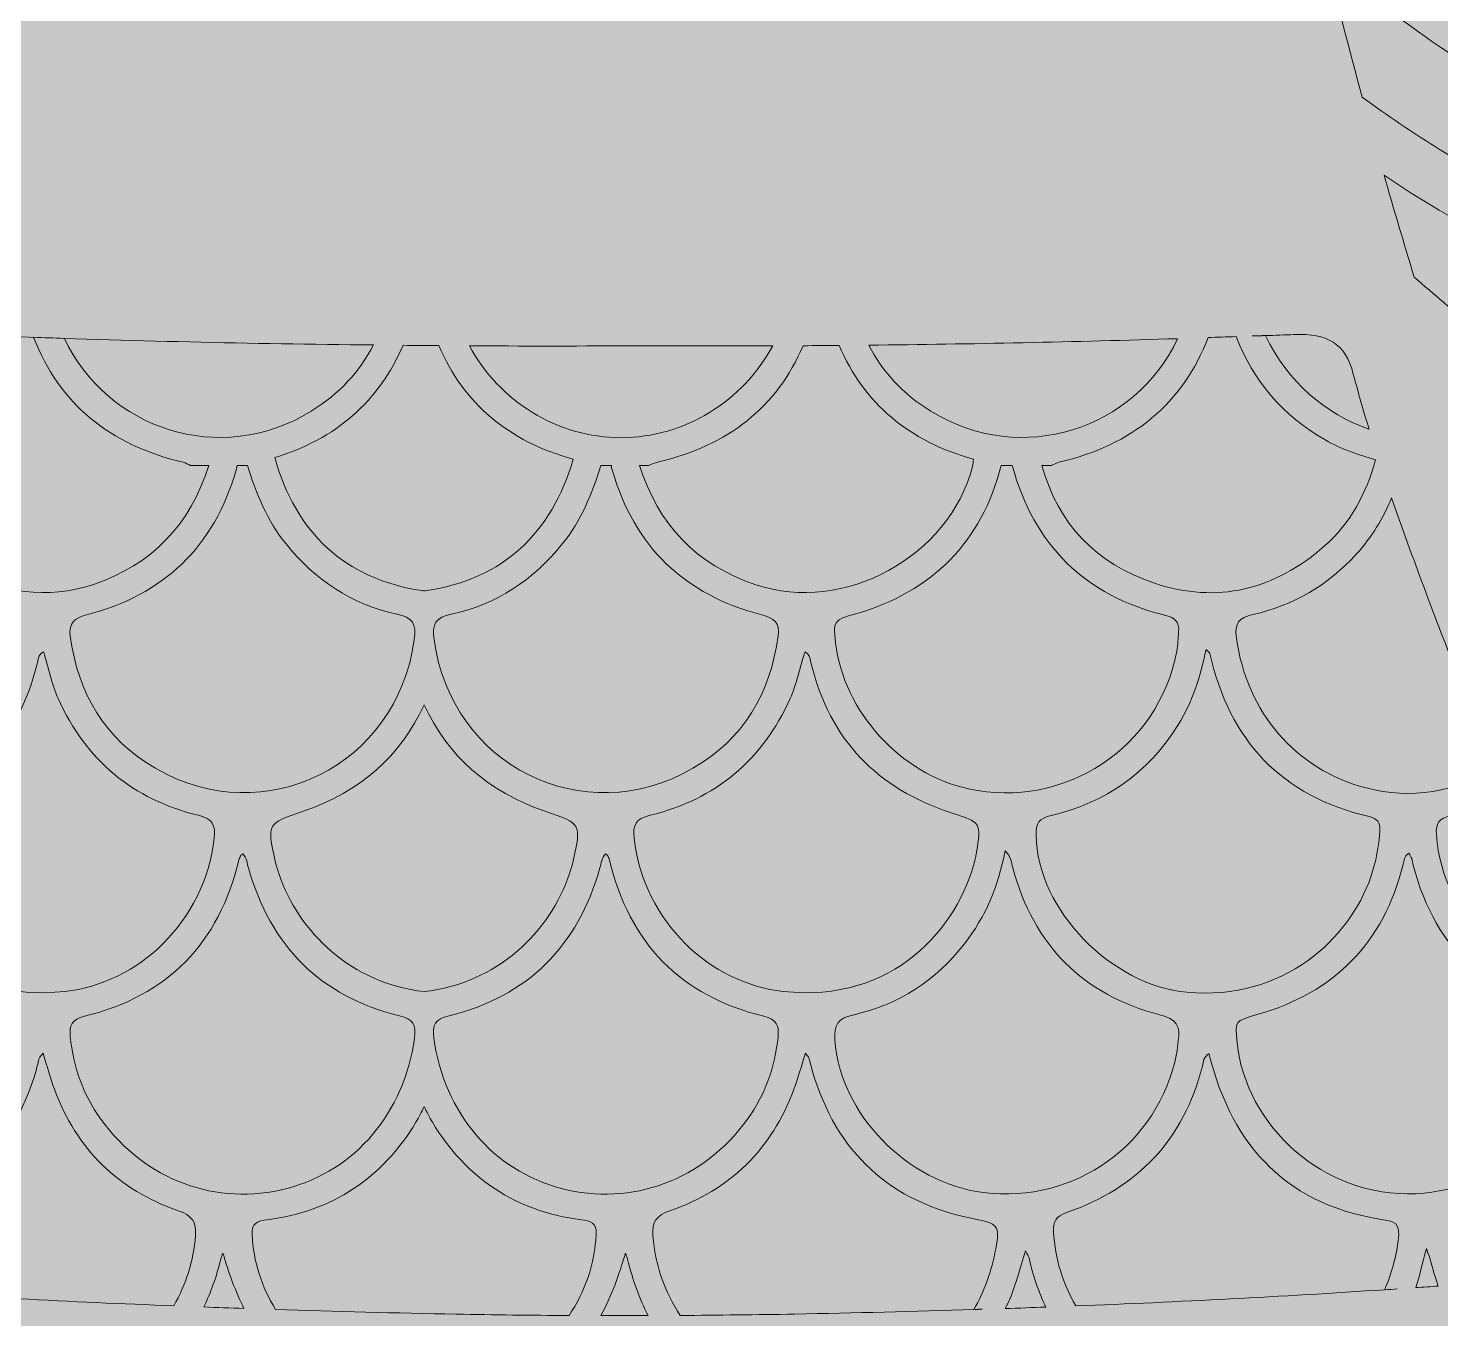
# Model space of a CAD drawing. Extents: x 31 to 2970, y -2969 to -30.
# Drawn here: x 1365 to 1685.4, y -2357.9 to -2065.2 of the extents above; entities that cross this region are included whole.
import ezdxf

# ---------------------------------------------------------------- set-up
doc = ezdxf.new("R2010")
doc.units = 0
doc.header["$MEASUREMENT"] = 0
doc.layers.add('Layer 1', color=7, linetype='Continuous')

# ---------------------------------------------------------------- blocks, each defined once
blk = doc.blocks.new('block 2')
at = {"layer": 'Layer 1', "lineweight": 0}
for points, knots in [([(1873.15, -2072.65), (1866.8, -2072.08), (1860.45, -2072), (1854.15, -2073.19), (1844.03, -2075.11), (1837.03, -2080.46), (1833.76, -2090.58), (1830.53, -2100.73), (1829.34, -2111.27), (1827.15, -2121.61), (1826.11, -2126.58), (1825.11, -2131.54), (1823.84, -2136.42), (1821.65, -2144.84), (1817.72, -2147.35), (1809.18, -2146.19), (1801.34, -2145.11), (1793.95, -2142.61), (1786.8, -2139.35), (1771.61, -2132.42), (1757.57, -2123.58), (1743.99, -2113.92), (1738.18, -2109.84), (1735.14, -2110.58), (1732.22, -2117.04), (1728.3, -2125.81), (1724.14, -2134.5), (1720.68, -2143.46), (1719.03, -2147.77), (1716.95, -2148.04), (1713.37, -2146.27), (1706.03, -2142.69), (1699.34, -2138.04), (1692.91, -2133), (1688.3, -2129.34), (1683.8, -2125.5), (1679.34, -2121.61), (1676.99, -2113.92), (1674.72, -2106.23), (1672.49, -2098.5), (1683.34, -2105.92), (1694.84, -2112.31), (1706.8, -2117.77), (1712.91, -2120.54), (1715.8, -2119.08), (1717.57, -2112.54), (1719.53, -2105.15), (1721.61, -2097.77), (1723.26, -2090.27), (1724.14, -2086.23), (1725.18, -2085.77), (1728.76, -2088.19), (1750.03, -2102.58), (1772.72, -2114.31), (1797.3, -2122.08), (1804.03, -2124.19), (1806.3, -2122.96), (1807.99, -2116.27), (1813.11, -2096.04), (1817.76, -2075.73), (1820.14, -2054.96), (1820.53, -2051.61), (1821.49, -2051.57), (1824.03, -2053.07), (1828.95, -2055.92), (1833.91, -2058.73), (1839.03, -2061.27), (1845.15, -2064.23), (1847.8, -2063.04), (1850.18, -2056.54), (1851.38, -2053.34), (1852.65, -2050.15), (1853.49, -2046.84), (1854.42, -2043.23), (1855.76, -2042.19), (1859.57, -2043.81), (1870.84, -2048.54), (1882.53, -2052.15), (1894.34, -2055.34), (1915.61, -2061.07), (1936.99, -2066.34), (1959.11, -2067.27), (1971.99, -2067.81), (1973.99, -2064.77), (1975.53, -2054.31), (1980.95, -2016.57), (1989.61, -1979.34), (1993.11, -1941.27), (1993.3, -1939.03), (1994.07, -1938.23), (1996.38, -1938.23), (2004.19, -1938.19), (2011.99, -1937.88), (2019.84, -1937.8), (2026.42, -1937.77), (2028.34, -1936), (2027.8, -1929.3), (2027.03, -1920.23), (2026.07, -1911.15), (2024.99, -1902.11), (2023.92, -1893.23), (2023.8, -1893.23), (2032.65, -1892.61), (2032.96, -1892.57), (2033.26, -1892.5), (2033.61, -1892.5), (2062.19, -1890.57), (2089.92, -1884.46), (2117.34, -1876.53), (2123.15, -1874.84), (2124.57, -1872.84), (2123.11, -1867.03), (2121, -1858.69), (2118.84, -1850.34), (2116.34, -1842.11), (2111, -1824.65), (2105.15, -1807.34), (2096.65, -1791.11), (2095.46, -1788.8), (2095.92, -1787.96), (2098.34, -1787.53), (2101.73, -1786.99), (2105.07, -1786.3), (2108.42, -1785.57), (2114.3, -1784.26), (2115.8, -1780.96), (2113.03, -1775.53), (2111.34, -1772.19), (2109.61, -1768.84), (2107.53, -1765.76), (2105.53, -1762.73), (2106.34, -1761.8), (2109.61, -1761.11), (2119.73, -1758.92), (2129.57, -1755.96), (2139.15, -1752.34), (2142.15, -1758.53), (2145.15, -1764.72), (2148.15, -1770.92), (2145.5, -1772.73), (2142.96, -1774.69), (2140.53, -1776.88), (2125.65, -1790.19), (2122.5, -1803.07), (2129.96, -1821.61), (2135.34, -1835.07), (2141.46, -1848.23), (2144.46, -1862.53), (2148.11, -1879.73), (2145.61, -1885.26), (2130.11, -1893.84), (2118.07, -1900.5), (2104.96, -1903.5), (2091.76, -1906.46), (2078.69, -1909.34), (2065.49, -1911.27), (2052.15, -1912), (2046.49, -1912.34), (2044.3, -1915.23), (2045.38, -1920.77), (2047.19, -1929.92), (2047.88, -1939.07), (2046.46, -1948.42), (2045.8, -1952.77), (2043.61, -1955.23), (2040.03, -1956.84), (2034.8, -1959.23), (2029.34, -1960.8), (2023.49, -1960.46), (2022.19, -1960.38), (2020.88, -1960.57), (2019.57, -1960.46), (2014.57, -1960.11), (2012.34, -1962.27), (2011.69, -1967.38), (2008.72, -1989.54), (2005.38, -2011.61), (2001.15, -2033.54), (1998.3, -2048.07), (1995.57, -2062.69), (1990.49, -2076.65), (1987.03, -2086.11), (1982.26, -2089.5), (1972.19, -2089.92), (1959.61, -2090.42), (1947.61, -2087.23), (1935.57, -2084.31), (1914.95, -2079.31), (1894.34, -2074.54), (1873.15, -2072.65)], [0, 0, 0, 0, 1, 1, 1, 2, 2, 2, 3, 3, 3, 4, 4, 4, 5, 5, 5, 6, 6, 6, 7, 7, 7, 8, 8, 8, 9, 9, 9, 10, 10, 10, 11, 11, 11, 12, 12, 12, 13, 13, 13, 14, 14, 14, 15, 15, 15, 16, 16, 16, 17, 17, 17, 18, 18, 18, 19, 19, 19, 20, 20, 20, 21, 21, 21, 22, 22, 22, 23, 23, 23, 24, 24, 24, 25, 25, 25, 26, 26, 26, 27, 27, 27, 28, 28, 28, 29, 29, 29, 30, 30, 30, 31, 31, 31, 32, 32, 32, 33, 33, 33, 34, 34, 34, 35, 35, 35, 36, 36, 36, 37, 37, 37, 38, 38, 38, 39, 39, 39, 40, 40, 40, 41, 41, 41, 42, 42, 42, 43, 43, 43, 44, 44, 44, 45, 45, 45, 46, 46, 46, 47, 47, 47, 48, 48, 48, 49, 49, 49, 50, 50, 50, 51, 51, 51, 52, 52, 52, 53, 53, 53, 54, 54, 54, 55, 55, 55, 56, 56, 56, 57, 57, 57, 58, 58, 58, 59, 59, 59, 60, 60, 60, 61, 61, 61, 62, 62, 62, 63, 63, 63, 63]), ([(1667.53, -2080.77), (1664.76, -2070.57), (1662.14, -2060.38), (1659.6, -2050.15), (1668.53, -2057.34), (1677.6, -2064.34), (1687.14, -2070.69), (1693.26, -2074.77), (1696.53, -2073.73), (1698.99, -2066.92), (1705.68, -2048.27), (1710.34, -2029.15), (1711.3, -2009.27), (1711.45, -2005.65), (1712.3, -2004.46), (1715.76, -2006.42), (1716.87, -2007.04), (1718.11, -2007.54), (1719.37, -2007.84), (1724.37, -2009.04), (1727.3, -2011.54), (1725.72, -2015.88), (1723.49, -2038.15), (1718.76, -2058.61), (1713.95, -2079.08), (1712.22, -2086.38), (1710.26, -2093.61), (1708.57, -2100.92), (1707.87, -2103.88), (1707.03, -2105.04), (1703.8, -2103.34), (1691.07, -2096.69), (1678.99, -2089.15), (1667.53, -2080.77)], [0, 0, 0, 0, 1, 1, 1, 2, 2, 2, 3, 3, 3, 4, 4, 4, 5, 5, 5, 6, 6, 6, 7, 7, 7, 8, 8, 8, 9, 9, 9, 10, 10, 10, 11, 11, 11, 11]), ([(1400.14, -2163.61), (1400.75, -2163.77), (1401.26, -2164.11), (1401.83, -2164.35), (1401.83, -2164.35), (1405.99, -2164.35), (1405.99, -2164.35), (1401.76, -2177.61), (1393.18, -2186.88), (1379.64, -2191.38), (1359.56, -2198.11), (1335.75, -2185.04), (1330.45, -2164.58), (1330.25, -2163.88), (1330.29, -2163.19), (1330.22, -2162.46), (1333.49, -2161.46), (1336.68, -2160.35), (1339.68, -2158.61), (1349.45, -2153), (1356.18, -2145.08), (1359.99, -2135.04), (1387.75, -2136.08), (1415.52, -2136.73), (1443.29, -2137), (1440.22, -2143.08), (1435.52, -2148.11), (1429.18, -2152.04), (1408.45, -2164.77), (1382.87, -2156.04), (1373.22, -2135.5), (1370.87, -2135.42), (1368.56, -2135.34), (1366.25, -2135.27), (1372.06, -2150.31), (1383.41, -2159.65), (1400.14, -2163.61)], [0, 0, 0, 0, 1, 1, 1, 2, 2, 2, 3, 3, 3, 4, 4, 4, 5, 5, 5, 6, 6, 6, 7, 7, 7, 8, 8, 8, 9, 9, 9, 10, 10, 10, 11, 11, 11, 12, 12, 12, 12]), ([(1569.72, -2152.04), (1563.41, -2148.11), (1558.72, -2143.08), (1555.64, -2137.04), (1578.99, -2136.81), (1602.33, -2136.31), (1625.68, -2135.58), (1615.99, -2156.08), (1590.45, -2164.73), (1569.72, -2152.04)], [0, 0, 0, 0, 1, 1, 1, 2, 2, 2, 3, 3, 3, 3]), ([(1620.41, -2191.04), (1607.22, -2186.65), (1598.57, -2177.69), (1594.91, -2164.35), (1594.91, -2164.35), (1597.1, -2164.35), (1597.1, -2164.35), (1597.64, -2164.11), (1598.18, -2163.77), (1598.76, -2163.61), (1615.49, -2159.69), (1626.83, -2150.34), (1632.6, -2135.31), (1634.72, -2135.23), (1636.83, -2135.19), (1638.95, -2135.11), (1642.8, -2145.11), (1649.49, -2153), (1659.26, -2158.61), (1662.84, -2160.69), (1666.68, -2161.88), (1670.57, -2163.04), (1668.49, -2170.61), (1664.95, -2177.38), (1658.95, -2182.65), (1647.68, -2192.54), (1634.72, -2195.81), (1620.41, -2191.04)], [0, 0, 0, 0, 1, 1, 1, 2, 2, 2, 3, 3, 3, 4, 4, 4, 5, 5, 5, 6, 6, 6, 7, 7, 7, 8, 8, 8, 9, 9, 9, 9]), ([(1645.64, -2134.84), (1645.64, -2134.84), (1645.64, -2134.88), (1645.64, -2134.88), (1647.8, -2134.81), (1649.91, -2134.73), (1652.07, -2134.65), (1659.6, -2134.31), (1663.72, -2136.61), (1665.53, -2143.61), (1666.64, -2147.81), (1667.84, -2151.96), (1669.1, -2156.11), (1669.07, -2156.08), (1669.07, -2156.08), (1669.07, -2156.08), (1659.45, -2152.85), (1650.45, -2145.27), (1645.64, -2134.88), (1644.64, -2134.92), (1643.6, -2134.92), (1642.6, -2134.96), (1643.64, -2134.96), (1644.64, -2134.88), (1645.64, -2134.84)], [0, 0, 0, 0, 1, 1, 1, 2, 2, 2, 3, 3, 3, 4, 4, 4, 5, 5, 5, 6, 6, 6, 7, 7, 7, 8, 8, 8, 8]), ([(1450.02, -2137.08), (1452.72, -2137.11), (1455.45, -2137.15), (1458.14, -2137.15), (1463.76, -2150.27), (1473.91, -2158.85), (1488.6, -2162.92), (1483.72, -2179.69), (1472.83, -2190.08), (1455.33, -2192.73), (1455.14, -2192.77), (1454.99, -2192.77), (1454.83, -2192.77), (1454.64, -2192.77), (1454.49, -2192.77), (1454.29, -2192.73), (1436.64, -2190.04), (1425.72, -2179.54), (1420.91, -2162.54), (1434.83, -2158.31), (1444.56, -2149.85), (1450.02, -2137.08)], [0, 0, 0, 0, 1, 1, 1, 2, 2, 2, 3, 3, 3, 4, 4, 4, 5, 5, 5, 6, 6, 6, 7, 7, 7, 7]), ([(1465.06, -2137.19), (1476.87, -2137.27), (1488.68, -2137.27), (1500.45, -2137.19), (1511.6, -2137.27), (1522.76, -2137.23), (1533.87, -2137.19), (1527.1, -2149.73), (1513.87, -2158), (1499.45, -2158.04), (1485.03, -2158), (1471.79, -2149.73), (1465.06, -2137.19)], [0, 0, 0, 0, 1, 1, 1, 2, 2, 2, 3, 3, 3, 4, 4, 4, 4]), ([(1505.72, -2164.35), (1506.41, -2164.08), (1507.06, -2163.73), (1507.76, -2163.58), (1523.83, -2159.85), (1534.79, -2151.04), (1540.76, -2137.19), (1543.49, -2137.15), (1546.22, -2137.11), (1548.91, -2137.11), (1554.56, -2150.23), (1564.72, -2158.85), (1579.37, -2162.92), (1579.33, -2163.46), (1579.33, -2164.04), (1579.18, -2164.58), (1573.87, -2185.04), (1550.06, -2198.11), (1529.99, -2191.38), (1516.45, -2186.88), (1507.87, -2177.61), (1503.64, -2164.35), (1503.64, -2164.35), (1505.72, -2164.35), (1505.72, -2164.35)], [0, 0, 0, 0, 1, 1, 1, 2, 2, 2, 3, 3, 3, 4, 4, 4, 5, 5, 5, 6, 6, 6, 7, 7, 7, 8, 8, 8, 8]), ([(1393.87, -2233.04), (1382.45, -2226.42), (1376.25, -2216.08), (1374.56, -2203), (1374.18, -2200.04), (1375.37, -2198.96), (1378.22, -2198.23), (1395.76, -2193.73), (1407.18, -2182.77), (1412.18, -2165.31), (1412.29, -2165), (1412.33, -2164.69), (1412.37, -2164.35), (1412.37, -2164.35), (1414.72, -2164.35), (1414.72, -2164.35), (1416.76, -2170.69), (1419.18, -2176.85), (1423.49, -2182.15), (1430.1, -2190.31), (1438.37, -2195.81), (1448.6, -2198.04), (1452.22, -2198.85), (1453.1, -2200.23), (1452.56, -2203.92), (1448.64, -2232.38), (1418.76, -2247.42), (1393.87, -2233.04)], [0, 0, 0, 0, 1, 1, 1, 2, 2, 2, 3, 3, 3, 4, 4, 4, 5, 5, 5, 6, 6, 6, 7, 7, 7, 8, 8, 8, 9, 9, 9, 9]), ([(1457.06, -2203.92), (1456.52, -2200.23), (1457.41, -2198.85), (1461.03, -2198.04), (1471.26, -2195.81), (1479.53, -2190.31), (1486.14, -2182.15), (1490.45, -2176.85), (1492.87, -2170.69), (1494.91, -2164.35), (1494.91, -2164.35), (1497.26, -2164.35), (1497.26, -2164.35), (1497.29, -2164.69), (1497.33, -2165), (1497.45, -2165.31), (1502.45, -2182.77), (1513.87, -2193.73), (1531.41, -2198.23), (1534.26, -2198.96), (1535.45, -2200.04), (1535.06, -2203), (1533.37, -2216.08), (1527.18, -2226.42), (1515.76, -2233.04), (1490.87, -2247.42), (1460.99, -2232.38), (1457.06, -2203.92)], [0, 0, 0, 0, 1, 1, 1, 2, 2, 2, 3, 3, 3, 4, 4, 4, 5, 5, 5, 6, 6, 6, 7, 7, 7, 8, 8, 8, 9, 9, 9, 9]), ([(1578.22, -2237.69), (1562.83, -2234.35), (1549.95, -2220.15), (1548.1, -2204.54), (1547.49, -2199.54), (1547.72, -2199.42), (1552.68, -2198), (1570.18, -2192.92), (1581.22, -2181.69), (1585.64, -2164.35), (1585.64, -2164.35), (1588.18, -2164.35), (1588.18, -2164.35), (1593.1, -2182.31), (1604.49, -2193.85), (1623.03, -2198.38), (1625.07, -2198.88), (1626.1, -2199.88), (1625.91, -2202), (1625.76, -2203.5), (1625.76, -2205), (1625.49, -2206.46), (1621.33, -2228.42), (1600.1, -2242.42), (1578.22, -2237.69)], [0, 0, 0, 0, 1, 1, 1, 2, 2, 2, 3, 3, 3, 4, 4, 4, 5, 5, 5, 6, 6, 6, 7, 7, 7, 8, 8, 8, 8]), ([(1684.37, -2248.08), (1684.18, -2245.46), (1684.99, -2244.38), (1687.68, -2243.81), (1692.26, -2242.85), (1696.49, -2241.19), (1700.37, -2238.92), (1699.53, -2236.96), (1698.72, -2235), (1697.91, -2233.04), (1689.03, -2238.39), (1678.41, -2240.15), (1668.45, -2237.5), (1652.34, -2233.23), (1641.33, -2220.31), (1639.03, -2203.46), (1638.53, -2200.04), (1639.57, -2198.88), (1642.76, -2198.15), (1651.99, -2196.08), (1659.83, -2191.46), (1666.26, -2184.42), (1669.76, -2180.62), (1672.26, -2176.27), (1674.22, -2171.69), (1676.57, -2178.5), (1679.03, -2185.27), (1681.57, -2192.04), (1686.72, -2205.85), (1692.14, -2219.54), (1697.91, -2233.04), (1698.72, -2235.04), (1699.57, -2237), (1700.41, -2238.92), (1706.91, -2254.12), (1713.87, -2269.12), (1721.26, -2283.89), (1702.26, -2282.65), (1685.72, -2267.39), (1684.37, -2248.08)], [0, 0, 0, 0, 1, 1, 1, 2, 2, 2, 3, 3, 3, 4, 4, 4, 5, 5, 5, 6, 6, 6, 7, 7, 7, 8, 8, 8, 9, 9, 9, 10, 10, 10, 11, 11, 11, 12, 12, 12, 13, 13, 13, 13]), ([(1335.33, -2243.12), (1352.06, -2237.65), (1362.79, -2226.58), (1367.02, -2209.35), (1367.25, -2208.42), (1367.25, -2207.38), (1368.45, -2206.58), (1369.68, -2210.15), (1370.25, -2213.85), (1371.79, -2217.23), (1378.14, -2231.19), (1388.72, -2240.12), (1403.6, -2243.69), (1406.87, -2244.5), (1407.52, -2245.88), (1407.22, -2248.85), (1405.02, -2268), (1389.79, -2281.89), (1373.37, -2283.65), (1348.49, -2286.39), (1333.72, -2269.39), (1329.87, -2253.62), (1329.79, -2253.23), (1329.68, -2252.89), (1329.64, -2252.5), (1328.41, -2245.23), (1328.45, -2245.35), (1335.33, -2243.12)], [0, 0, 0, 0, 1, 1, 1, 2, 2, 2, 3, 3, 3, 4, 4, 4, 5, 5, 5, 6, 6, 6, 7, 7, 7, 8, 8, 8, 9, 9, 9, 9]), ([(1506.03, -2243.69), (1520.91, -2240.12), (1531.49, -2231.19), (1537.83, -2217.23), (1539.37, -2213.85), (1539.95, -2210.15), (1541.18, -2206.58), (1542.37, -2207.38), (1542.37, -2208.42), (1542.6, -2209.35), (1546.83, -2226.58), (1557.56, -2237.65), (1574.3, -2243.12), (1581.18, -2245.35), (1581.22, -2245.23), (1579.99, -2252.5), (1579.95, -2252.89), (1579.83, -2253.23), (1579.76, -2253.62), (1575.91, -2269.39), (1561.14, -2286.39), (1536.26, -2283.65), (1519.83, -2281.89), (1504.6, -2268), (1502.41, -2248.85), (1502.1, -2245.88), (1502.76, -2244.5), (1506.03, -2243.69)], [0, 0, 0, 0, 1, 1, 1, 2, 2, 2, 3, 3, 3, 4, 4, 4, 5, 5, 5, 6, 6, 6, 7, 7, 7, 8, 8, 8, 9, 9, 9, 9]), ([(1597.06, -2243.73), (1609.37, -2240.85), (1619.07, -2234), (1625.8, -2223.19), (1628.99, -2218.08), (1630.8, -2212.38), (1632.14, -2206.08), (1632.83, -2206.77), (1632.99, -2206.85), (1632.99, -2206.96), (1637.41, -2226.77), (1649.22, -2239.35), (1669.14, -2244), (1670.99, -2244.42), (1671.61, -2245.35), (1671.53, -2247.08), (1671.34, -2250.73), (1670.68, -2254.27), (1669.49, -2257.69), (1664.68, -2271.69), (1649.72, -2285.81), (1627.8, -2283.85), (1610.8, -2282.31), (1593.87, -2265.23), (1593.57, -2248.23), (1593.49, -2245.5), (1594.22, -2244.38), (1597.06, -2243.73)], [0, 0, 0, 0, 1, 1, 1, 2, 2, 2, 3, 3, 3, 4, 4, 4, 5, 5, 5, 6, 6, 6, 7, 7, 7, 8, 8, 8, 9, 9, 9, 9]), ([(1427.37, -2242.77), (1440.41, -2238.31), (1449.49, -2230.23), (1454.83, -2218.65), (1460.14, -2230.23), (1469.22, -2238.31), (1482.26, -2242.77), (1490.45, -2245.62), (1490.49, -2245.46), (1488.6, -2254.08), (1488.41, -2255.04), (1488.06, -2256), (1487.76, -2256.92), (1483.37, -2270.19), (1471.26, -2281.85), (1454.83, -2283.69), (1438.37, -2281.85), (1426.26, -2270.19), (1421.87, -2256.92), (1421.56, -2256), (1421.22, -2255.04), (1421.02, -2254.08), (1419.14, -2245.46), (1419.18, -2245.62), (1427.37, -2242.77)], [0, 0, 0, 0, 1, 1, 1, 2, 2, 2, 3, 3, 3, 4, 4, 4, 5, 5, 5, 6, 6, 6, 7, 7, 7, 8, 8, 8, 8]), ([(1581.64, -2329.27), (1564.33, -2327.12), (1549.1, -2311.35), (1547.95, -2294.62), (1547.72, -2291.31), (1548.56, -2289.77), (1552.03, -2289), (1562.37, -2286.77), (1570.8, -2281.23), (1577.33, -2272.85), (1582.06, -2266.77), (1585.03, -2259.85), (1586.56, -2251.73), (1587.99, -2253.15), (1587.99, -2254.46), (1588.3, -2255.62), (1593.03, -2273.12), (1604.1, -2284.39), (1621.68, -2288.96), (1625.26, -2289.89), (1626.45, -2291.46), (1625.83, -2294.85), (1625.68, -2295.81), (1625.64, -2296.81), (1625.45, -2297.77), (1621.33, -2318.31), (1602.49, -2331.85), (1581.64, -2329.27)], [0, 0, 0, 0, 1, 1, 1, 2, 2, 2, 3, 3, 3, 4, 4, 4, 5, 5, 5, 6, 6, 6, 7, 7, 7, 8, 8, 8, 9, 9, 9, 9]), ([(1381.49, -2312.65), (1377.49, -2307.12), (1375.25, -2300.77), (1374.56, -2293.92), (1374.29, -2291.39), (1374.87, -2290), (1377.79, -2289.27), (1396.68, -2284.69), (1408.26, -2272.69), (1412.79, -2253.85), (1412.87, -2253.46), (1413.06, -2253.15), (1413.22, -2252.81), (1413.26, -2252.69), (1413.41, -2252.65), (1413.68, -2252.42), (1414.64, -2253.42), (1414.64, -2254.62), (1414.95, -2255.65), (1419.99, -2273.35), (1431.22, -2284.77), (1449.18, -2289.19), (1452.33, -2289.96), (1453.06, -2291.12), (1452.6, -2294.27), (1450.26, -2311.19), (1439.26, -2324.27), (1423.68, -2328.35), (1407.75, -2332.46), (1391.52, -2326.54), (1381.49, -2312.65)], [0, 0, 0, 0, 1, 1, 1, 2, 2, 2, 3, 3, 3, 4, 4, 4, 5, 5, 5, 6, 6, 6, 7, 7, 7, 8, 8, 8, 9, 9, 9, 10, 10, 10, 10]), ([(1485.95, -2328.35), (1470.37, -2324.27), (1459.37, -2311.19), (1457.02, -2294.27), (1456.56, -2291.12), (1457.29, -2289.96), (1460.45, -2289.19), (1478.41, -2284.77), (1489.64, -2273.35), (1494.68, -2255.65), (1494.99, -2254.62), (1494.99, -2253.42), (1495.95, -2252.42), (1496.22, -2252.65), (1496.37, -2252.69), (1496.41, -2252.81), (1496.56, -2253.15), (1496.76, -2253.46), (1496.83, -2253.85), (1501.37, -2272.69), (1512.95, -2284.69), (1531.83, -2289.27), (1534.76, -2290), (1535.33, -2291.39), (1535.06, -2293.92), (1534.37, -2300.77), (1532.14, -2307.12), (1528.14, -2312.65), (1518.1, -2326.54), (1501.87, -2332.46), (1485.95, -2328.35)], [0, 0, 0, 0, 1, 1, 1, 2, 2, 2, 3, 3, 3, 4, 4, 4, 5, 5, 5, 6, 6, 6, 7, 7, 7, 8, 8, 8, 9, 9, 9, 10, 10, 10, 10]), ([(1679.8, -2329.54), (1658.6, -2330.5), (1641.14, -2314), (1639.18, -2295.31), (1638.64, -2290.27), (1638.64, -2290.39), (1643.68, -2288.92), (1661.3, -2283.92), (1672.41, -2272.58), (1676.83, -2254.81), (1677.03, -2253.96), (1676.99, -2253.04), (1678.1, -2252.31), (1678.41, -2252.85), (1678.68, -2253.15), (1678.76, -2253.5), (1683.26, -2272.89), (1695.26, -2284.92), (1714.57, -2289.5), (1717.57, -2290.23), (1717.18, -2292.04), (1717.03, -2293.96), (1715.64, -2312.92), (1698.61, -2328.69), (1679.8, -2329.54)], [0, 0, 0, 0, 1, 1, 1, 2, 2, 2, 3, 3, 3, 4, 4, 4, 5, 5, 5, 6, 6, 6, 7, 7, 7, 8, 8, 8, 8]), ([(1330.06, -2335.27), (1349.1, -2331.5), (1361.37, -2320.23), (1366.79, -2301.58), (1367.06, -2300.62), (1367.29, -2299.65), (1367.56, -2298.69), (1367.64, -2298.5), (1367.87, -2298.31), (1368.37, -2297.69), (1369.33, -2300.69), (1369.99, -2303.31), (1370.95, -2305.85), (1375.99, -2319.46), (1385.41, -2328.69), (1399.06, -2333.39), (1402.14, -2334.46), (1403.18, -2335.92), (1402.95, -2339.04), (1402.52, -2344.81), (1400.72, -2350.19), (1398.02, -2354.96), (1374.64, -2354.08), (1351.29, -2352.85), (1327.95, -2351.31), (1326.75, -2348.42), (1325.83, -2345.35), (1325.18, -2342.04), (1324.18, -2336.69), (1324.79, -2336.31), (1330.06, -2335.27)], [0, 0, 0, 0, 1, 1, 1, 2, 2, 2, 3, 3, 3, 4, 4, 4, 5, 5, 5, 6, 6, 6, 7, 7, 7, 8, 8, 8, 9, 9, 9, 10, 10, 10, 10]), ([(1581.37, -2355.73), (1580.76, -2355.77), (1580.1, -2355.77), (1579.49, -2355.81), (1579.49, -2355.81), (1579.49, -2355.77), (1579.49, -2355.77), (1565.91, -2356.23), (1552.37, -2356.58), (1538.8, -2356.85), (1530.14, -2357), (1521.53, -2357.08), (1512.87, -2357.16), (1509.41, -2351.85), (1507.18, -2345.73), (1506.68, -2339.04), (1506.45, -2335.92), (1507.49, -2334.46), (1510.56, -2333.39), (1524.22, -2328.69), (1533.64, -2319.46), (1538.68, -2305.85), (1539.64, -2303.31), (1540.29, -2300.69), (1541.26, -2297.69), (1541.76, -2298.31), (1541.99, -2298.5), (1542.06, -2298.69), (1542.33, -2299.65), (1542.56, -2300.62), (1542.83, -2301.58), (1548.26, -2320.23), (1560.53, -2331.5), (1579.56, -2335.27), (1584.83, -2336.31), (1585.45, -2336.69), (1584.45, -2342.04), (1583.49, -2347.12), (1581.83, -2351.69), (1579.49, -2355.77), (1580.1, -2355.77), (1580.76, -2355.77), (1581.37, -2355.73)], [0, 0, 0, 0, 1, 1, 1, 2, 2, 2, 3, 3, 3, 4, 4, 4, 5, 5, 5, 6, 6, 6, 7, 7, 7, 8, 8, 8, 9, 9, 9, 10, 10, 10, 11, 11, 11, 12, 12, 12, 13, 13, 13, 14, 14, 14, 14]), ([(1602.57, -2355), (1599.68, -2349.96), (1597.83, -2344.27), (1597.57, -2338.19), (1597.45, -2335.92), (1597.99, -2334.66), (1600.45, -2333.81), (1616.64, -2328.31), (1627.07, -2317.27), (1631.3, -2300.58), (1631.53, -2299.62), (1631.53, -2298.58), (1632.76, -2297.73), (1638.14, -2319.27), (1650.95, -2332.46), (1673.14, -2335.58), (1675.68, -2335.92), (1675.99, -2337.35), (1675.76, -2339.54), (1675.3, -2343.73), (1674.22, -2347.62), (1672.64, -2351.31), (1673.58, -2351.26), (1674.52, -2351.21), (1675.46, -2351.15), (1674.52, -2351.22), (1673.58, -2351.29), (1672.64, -2351.35), (1672.64, -2351.35), (1672.64, -2351.31), (1672.64, -2351.31), (1649.3, -2352.89), (1625.95, -2354.08), (1602.57, -2355)], [0, 0, 0, 0, 1, 1, 1, 2, 2, 2, 3, 3, 3, 4, 4, 4, 5, 5, 5, 6, 6, 6, 7, 7, 7, 8, 8, 8, 9, 9, 9, 10, 10, 10, 11, 11, 11, 11]), ([(1419.18, -2335.46), (1434.02, -2333.54), (1445.26, -2326.08), (1452.95, -2313.31), (1453.64, -2312.19), (1454.22, -2311.04), (1454.83, -2309.77), (1455.41, -2311.04), (1455.99, -2312.19), (1456.68, -2313.31), (1464.37, -2326.08), (1475.6, -2333.54), (1490.45, -2335.46), (1492.49, -2335.73), (1493.95, -2336.08), (1493.83, -2338.77), (1493.53, -2345.54), (1491.26, -2351.77), (1487.68, -2357.16), (1479.14, -2357.12), (1470.6, -2357.04), (1462.1, -2356.85), (1448.45, -2356.62), (1434.76, -2356.23), (1421.1, -2355.81), (1417.99, -2350.73), (1416.06, -2344.96), (1415.79, -2338.77), (1415.68, -2336.08), (1417.14, -2335.73), (1419.18, -2335.46)], [0, 0, 0, 0, 1, 1, 1, 2, 2, 2, 3, 3, 3, 4, 4, 4, 5, 5, 5, 6, 6, 6, 7, 7, 7, 8, 8, 8, 9, 9, 9, 10, 10, 10, 10]), ([(1413.95, -2355.58), (1410.91, -2355.46), (1407.91, -2355.39), (1404.87, -2355.23), (1406.41, -2351.89), (1407.72, -2348.35), (1408.68, -2344.39), (1408.79, -2343.92), (1408.99, -2343.5), (1409.18, -2343.04), (1410.45, -2347.46), (1411.99, -2351.62), (1413.95, -2355.58)], [0, 0, 0, 0, 1, 1, 1, 2, 2, 2, 3, 3, 3, 4, 4, 4, 4]), ([(1505.6, -2357.19), (1505.6, -2357.19), (1500.45, -2357.19), (1500.45, -2357.19), (1498.6, -2357.19), (1496.76, -2357.19), (1494.91, -2357.16), (1497.26, -2352.77), (1498.99, -2348.04), (1500.45, -2343.04), (1500.64, -2343.5), (1500.83, -2343.92), (1500.95, -2344.39), (1502.06, -2349.08), (1503.64, -2353.35), (1505.6, -2357.19)], [0, 0, 0, 0, 1, 1, 1, 2, 2, 2, 3, 3, 3, 4, 4, 4, 5, 5, 5, 5]), ([(1595.76, -2355.27), (1592.68, -2355.35), (1589.64, -2355.5), (1586.56, -2355.58), (1586.91, -2354.92), (1587.26, -2354.27), (1587.56, -2353.58), (1589.06, -2350.19), (1589.87, -2346.54), (1591.18, -2342.46), (1591.68, -2343.42), (1591.91, -2343.73), (1591.99, -2344.08), (1592.87, -2348.16), (1594.18, -2351.81), (1595.76, -2355.27)], [0, 0, 0, 0, 1, 1, 1, 2, 2, 2, 3, 3, 3, 4, 4, 4, 5, 5, 5, 5]), ([(1684.8, -2350.5), (1683.11, -2350.62), (1681.37, -2350.73), (1679.68, -2350.85), (1680.53, -2348.23), (1681.18, -2345.35), (1682.11, -2342), (1682.64, -2343.54), (1682.87, -2344), (1682.99, -2344.46), (1683.49, -2346.58), (1684.11, -2348.58), (1684.8, -2350.5)], [0, 0, 0, 0, 1, 1, 1, 2, 2, 2, 3, 3, 3, 4, 4, 4, 4])]:
    blk.add_open_spline(points, degree=3, knots=knots, dxfattribs=at)

msp = doc.modelspace()

# ---------------------------------------------------------------- hatches: boundary and pattern name
at = {"layer": 'Layer 1', "true_color": 0xf8ec23}
h = msp.add_hatch(color=2, dxfattribs=at)
h.dxf.hatch_style = 2
h.paths.add_polyline_path([(2944.18, -30.37), (2908.97, -30.37), (2876.43, -30.37), (2852.69, -30.37), (2826.67, -30.37), (2789.09, -30.37), (2741.76, -30.37), (2619.81, -30.37), (2571.38, -30.37), (2533.69, -30.37), (2448.77, -30.37), (2417.53, -30.37), (2347.21, -30.37), (2307.57, -30.37), (2246.73, -30.37), (2221.16, -30.37), (2190.08, -30.37), (2164.16, -30.37), (2133.56, -30.37), (2063.65, -30.37), (2014.14, -30.37), (1982.09, -30.37), (1958.8, -30.37), (1857.85, -30.37), (1838.29, -30.37), (1812.45, -30.37), (1776.54, -30.37), (1705.12, -30.37), (1693.97, -30.37), (1305.87, -30.37), (1295.4, -30.37), (1223.78, -30.37), (1188.69, -30.37), (1163.24, -30.37), (1143.18, -30.37), (1041.74, -30.37), (1018.95, -30.37), (986.89, -30.37), (937, -30.37), (867.24, -30.37), (837.19, -30.37), (810.44, -30.37), (779.68, -30.37), (754.38, -30.37), (694, -30.37), (654.14, -30.37), (583.33, -30.37), (552.07, -30.37), (466.96, -30.37), (429.55, -30.37), (381.07, -30.37), (259.09, -30.37), (211.91, -30.37), (174.17, -30.37), (148.47, -30.37), (124.27, -30.37), (91.92, -30.37), (56.46, -30.37), (31.09, -30.37), (31.09, -54.87), (31.09, -89.2), (31.09, -179.23), (31.09, -214.96), (31.09, -260.42), (31.09, -378.66), (31.09, -426.62), (31.09, -476.43), (31.09, -550.35), (31.09, -581.86), (31.09, -654.17), (31.09, -694.22), (31.09, -751.16), (31.09, -776.51), (31.09, -807.81), (31.09, -833.54), (31.09, -864.28), (31.09, -929.41), (31.09, -980.06), (31.09, -1012.67), (31.09, -1041.24), (31.09, -1146.32), (31.09, -1159.54), (31.09, -1185.04), (31.09, -1225.46), (31.09, -1264.46), (31.09, -1302.1), (31.09, -1330.9), (31.09, -1333.8), (31.09, -1659.5), (31.09, -1662.34), (31.09, -1692.17), (31.09, -1724.32), (31.09, -1767.8), (31.09, -1808.18), (31.09, -1833.57), (31.09, -1847.38), (31.09, -1951.45), (31.09, -1980.34), (31.09, -2013.39), (31.09, -2063.61), (31.09, -2128.98), (31.09, -2159.42), (31.09, -2185.19), (31.09, -2216.74), (31.09, -2242.12), (31.09, -2299.96), (31.09, -2339.09), (31.09, -2410.8), (31.09, -2442.9), (31.09, -2533.87), (31.09, -2572.78), (31.09, -2613.33), (31.09, -2734.99), (31.09, -2775.34), (31.09, -2815.97), (31.09, -2837.4), (31.09, -2855.37), (31.09, -2914.54), (31.09, -2942.89), (31.09, -2969.08), (61.08, -2969.08), (98.82, -2969.08), (121.32, -2969.08), (140.38, -2969.08), (192.11, -2969.08), (227.2, -2969.08), (265.97, -2969.08), (381.87, -2969.08), (425.52, -2969.08), (472.93, -2969.08), (556.42, -2969.08), (588.3, -2969.08), (661.31, -2969.08), (701.61, -2969.08), (755.29, -2969.08), (780.94, -2969.08), (812.66, -2969.08), (838.34, -2969.08), (868.66, -2969.08), (928.97, -2969.08), (980.13, -2969.08), (1014.44, -2969.08), (1044.71, -2969.08), (1159.36, -2969.08), (1161.89, -2969.08), (1189.21, -2969.08), (1228.25, -2969.08), (1257.32, -2969.08), (1304.05, -2969.08), (1332.71, -2969.08), (1345.63, -2969.08), (1549.53, -2969.08), (1552.94, -2969.08), (1655.88, -2969.08), (1668.07, -2969.08), (1698.17, -2969.08), (1745.16, -2969.08), (1772.87, -2969.08), (1811.64, -2969.08), (1837.9, -2969.08), (1842.16, -2969.08), (1956.12, -2969.08), (1986.47, -2969.08), (2020.31, -2969.08), (2071.92, -2969.08), (2131.91, -2969.08), (2162.52, -2969.08), (2188.51, -2969.08), (2219.83, -2969.08), (2245.37, -2969.08), (2299.41, -2969.08), (2338.94, -2969.08), (2412.49, -2969.08), (2444.43, -2969.08), (2527.68, -2969.08), (2575.35, -2969.08), (2619.15, -2969.08), (2735.05, -2969.08), (2773.63, -2969.08), (2808.84, -2969.08), (2860.46, -2969.08), (2879.52, -2969.08), (2902.08, -2969.08), (2939.92, -2969.08), (2969.81, -2969.08), (2969.81, -2942.73), (2969.81, -2914.13), (2969.81, -2855.29), (2969.81, -2837.47), (2969.81, -2815.6), (2969.81, -2775.48), (2969.81, -2734.73), (2969.81, -2612.77), (2969.81, -2572.98), (2969.81, -2534.23), (2969.81, -2442.57), (2969.81, -2411.31), (2969.81, -2338.83), (2969.81, -2299.34), (2969.81, -2242.28), (2969.81, -2216.54), (2969.81, -2185.15), (2969.81, -2159.91), (2969.81, -2128.52), (2969.81, -2063.9), (2969.81, -2012.99), (2969.81, -1980.37), (2969.81, -1953.17), (2969.81, -1847.02), (2969.81, -1833.85), (2969.81, -1808.18), (2969.81, -1767.81), (2969.81, -1734.67), (2969.81, -1724.8), (2969.81, -1722.79), (2969.81, -1691.31), (2969.81, -1661.53), (2969.81, -1659.28), (2969.81, -1333.77), (2969.81, -1332.32), (2969.81, -1301.96), (2969.81, -1268.37), (2969.81, -1225.53), (2969.81, -1185.01), (2969.81, -1159.4), (2969.81, -1146.18), (2969.81, -1041.54), (2969.81, -1012.82), (2969.81, -979.73), (2969.81, -929.19), (2969.81, -864.38), (2969.81, -833.55), (2969.81, -807.53), (2969.81, -776.69), (2969.81, -750.67), (2969.81, -693.88), (2969.81, -654.2), (2969.81, -581.78), (2969.81, -550.3), (2969.81, -476.43), (2969.81, -426.65), (2969.81, -378.66), (2969.81, -260.89), (2969.81, -215.3), (2969.81, -179.55), (2969.81, -89.28), (2969.81, -54.9), (2969.81, -30.37)])

# ---------------------------------------------------------------- block references
at = {"layer": 'Layer 1'}
msp.add_blockref('block 2', (0, 0), dxfattribs=at)

doc.saveas('drawing.dxf')
